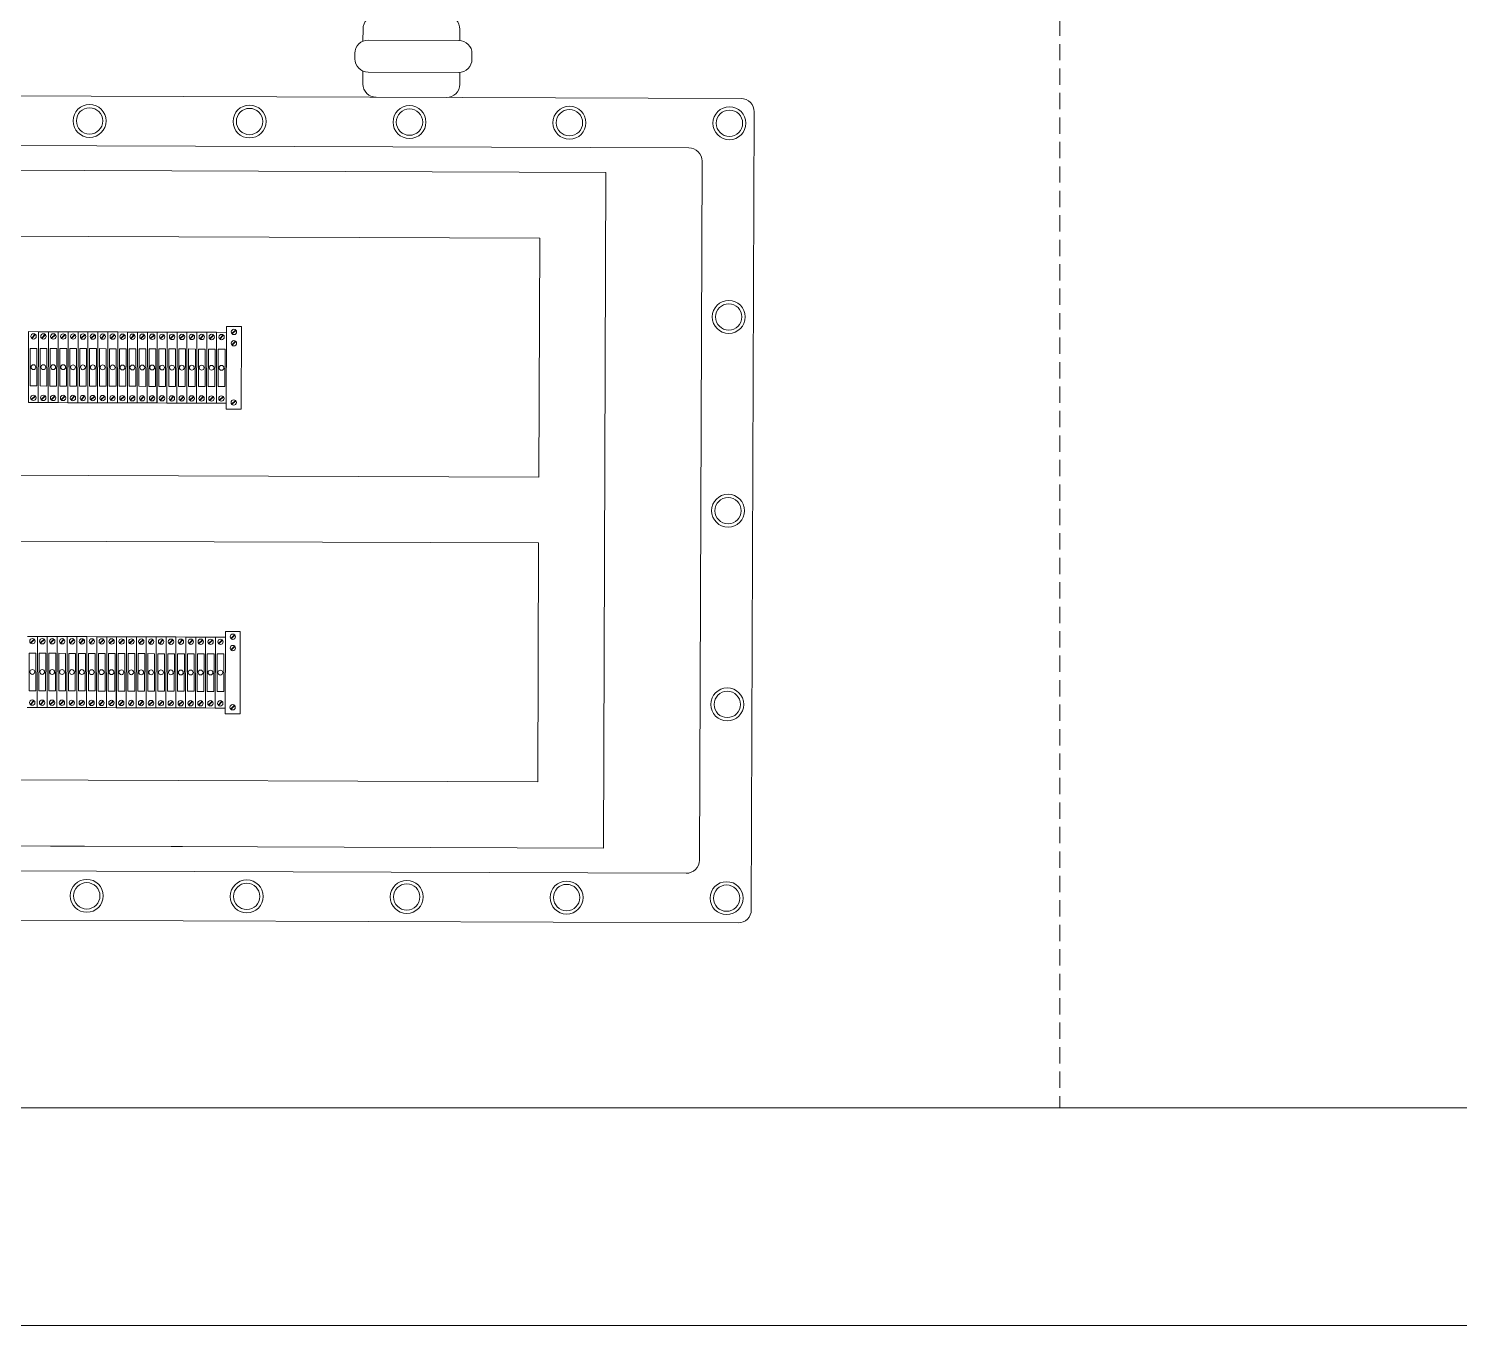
# Model space of a CAD drawing. Header units: millimetres. Extents: x 32721 to 103787, y 57624 to 127312.
# Drawn here: x 43329.8 to 43768.3, y 64730.5 to 65128 of the extents above; entities that cross this region are included whole.
import ezdxf

# ---------------------------------------------------------------- set-up
doc = ezdxf.new("R2010")
doc.units = ezdxf.units.MM
doc.header["$LTSCALE"] = 10
doc.linetypes.add('DASHED', pattern=[0.75, 0.5, -0.25])
for name, color, linetype, lineweight in [('1轮廓实线层', 7, 'Continuous', 18), ('2细线层', 4, 'Continuous', 18), ('图框层', 7, 'Continuous', 18)]:
    doc.layers.add(name, color=color, linetype=linetype, lineweight=lineweight)

msp = doc.modelspace()

# ---------------------------------------------------------------- linework, layer by layer
at = {"layer": '1轮廓实线层'}
for p, q in [((43255.45, 65107.65), (43548.13, 65106.59)), ((42862.99, 65093.91), (43532.15, 65091.49)), ((42888.37, 65086.17), (43506.71, 65083.94)), ((43505.96, 64876.84), (43506.71, 65083.94)), ((42908.51, 65065.88), (43486.42, 65063.8)), ((43486.15, 64990.57), (43486.42, 65063.8)), ((43486.15, 64990.57), (42908.25, 64992.66)), ((43486.08, 64970.36), (42908.18, 64972.44)), ((43485.82, 64897.13), (43486.08, 64970.36)), ((43485.82, 64897.13), (42907.91, 64899.22)), ((43505.96, 64876.84), (42887.62, 64879.07)), ((43336.5, 64877.45), (43376.93, 64877.31)), ((42862.18, 64871.53), (43531.34, 64869.11)), ((42847.73, 64856.42), (43547.22, 64853.89))]:
    msp.add_line(p, q, dxfattribs=at)
at = {"layer": '1轮廓实线层', "lineweight": 13}
for p, q in [((43329.7, 65013.41), (43329.78, 65035.14)), ((43329.78, 65035.14), (43332.82, 65035.13)), ((43330.66, 65033.17), (43331.83, 65034.33)), ((43332.82, 65035.13), (43332.74, 65013.4)), ((43332.74, 65013.4), (43332.82, 65035.13)), ((43332.82, 65035.13), (43335.85, 65035.12)), ((43333.69, 65033.16), (43334.86, 65034.32)), ((43335.85, 65035.12), (43335.77, 65013.39)), ((43335.77, 65013.39), (43335.85, 65035.12)), ((43335.85, 65035.12), (43338.88, 65035.11)), ((43336.73, 65033.15), (43337.89, 65034.3)), ((43338.88, 65035.11), (43338.8, 65013.38)), ((43338.8, 65013.38), (43338.88, 65035.11)), ((43338.88, 65035.11), (43341.92, 65035.1)), ((43339.76, 65033.14), (43340.93, 65034.29)), ((43341.92, 65035.1), (43341.84, 65013.37)), ((43341.84, 65013.37), (43341.92, 65035.1)), ((43341.92, 65035.1), (43344.95, 65035.09)), ((43342.79, 65033.13), (43343.96, 65034.28)), ((43344.95, 65035.09), (43344.87, 65013.36)), ((43344.87, 65013.36), (43344.95, 65035.09)), ((43344.95, 65035.09), (43347.98, 65035.08)), ((43345.83, 65033.11), (43346.99, 65034.27)), ((43347.98, 65035.08), (43347.9, 65013.35)), ((43347.9, 65013.35), (43347.98, 65035.08)), ((43347.98, 65035.08), (43351.01, 65035.07)), ((43348.86, 65033.1), (43350.03, 65034.26)), ((43351.01, 65035.07), (43350.94, 65013.33)), ((43350.94, 65013.33), (43351.02, 65035.07)), ((43351.02, 65035.07), (43354.05, 65035.06)), ((43351.89, 65033.09), (43353.06, 65034.25)), ((43354.05, 65035.06), (43353.97, 65013.32)), ((43353.97, 65013.32), (43354.05, 65035.06)), ((43354.05, 65035.06), (43357.08, 65035.05)), ((43357.08, 65035.05), (43357, 65013.31)), ((43357, 65013.31), (43357.08, 65035.05)), ((43357.08, 65035.05), (43360.11, 65035.03)), ((43360.11, 65035.03), (43360.04, 65013.3)), ((43360.04, 65013.3), (43360.11, 65035.03)), ((43360.11, 65035.03), (43363.15, 65035.02)), ((43363.15, 65035.02), (43363.07, 65013.29)), ((43363.07, 65013.29), (43363.15, 65035.02)), ((43363.15, 65035.02), (43366.18, 65035.01)), ((43366.18, 65035.01), (43366.1, 65013.28)), ((43366.1, 65013.28), (43366.18, 65035.01)), ((43366.18, 65035.01), (43369.21, 65035)), ((43369.21, 65035), (43369.13, 65013.27)), ((43369.14, 65013.27), (43369.21, 65035)), ((43369.21, 65035), (43372.25, 65034.99)), ((43372.25, 65034.99), (43372.17, 65013.26)), ((43372.17, 65013.26), (43372.25, 65034.99)), ((43372.25, 65034.99), (43375.28, 65034.98)), ((43375.28, 65034.98), (43375.2, 65013.25)), ((43375.2, 65013.25), (43375.28, 65034.98)), ((43375.28, 65034.98), (43378.31, 65034.97)), ((43378.31, 65034.97), (43378.23, 65013.24)), ((43378.23, 65013.24), (43378.31, 65034.97)), ((43378.31, 65034.97), (43381.35, 65034.96)), ((43381.35, 65034.96), (43381.27, 65013.23)), ((43381.27, 65013.23), (43381.35, 65034.96)), ((43381.35, 65034.96), (43384.38, 65034.95)), ((43384.38, 65034.95), (43384.3, 65013.21)), ((43384.3, 65013.21), (43384.38, 65034.95)), ((43384.38, 65034.95), (43387.41, 65034.94)), ((43387.41, 65034.94), (43387.33, 65013.2)), ((43387.33, 65013.2), (43387.41, 65034.94)), ((43387.41, 65034.94), (43390.45, 65034.92)), ((43390.36, 65011.42), (43390.45, 65036.69)), ((43390.45, 65034.92), (43390.37, 65013.19)), ((43390.37, 65013.19), (43390.45, 65034.92)), ((43390.45, 65036.69), (43395, 65036.68)), ((43392.09, 65034.53), (43393.25, 65035.69)), ((43392.19, 65034.43), (43393.35, 65035.59)), ((43395, 65036.68), (43394.91, 65011.41)), ((43330.76, 65033.07), (43331.93, 65034.22)), ((43333.8, 65033.06), (43334.96, 65034.21)), ((43336.83, 65033.04), (43337.99, 65034.2)), ((43339.86, 65033.03), (43341.03, 65034.19)), ((43342.89, 65033.02), (43344.06, 65034.18)), ((43345.93, 65033.01), (43347.09, 65034.17)), ((43348.96, 65033), (43350.13, 65034.16)), ((43351.99, 65032.99), (43353.16, 65034.15)), ((43354.93, 65033.08), (43356.09, 65034.24)), ((43355.03, 65032.98), (43356.19, 65034.14)), ((43357.96, 65033.07), (43359.12, 65034.23)), ((43358.06, 65032.97), (43359.23, 65034.13)), ((43360.99, 65033.06), (43362.16, 65034.22)), ((43361.09, 65032.96), (43362.26, 65034.11)), ((43364.03, 65033.05), (43365.19, 65034.21)), ((43364.13, 65032.95), (43365.29, 65034.1)), ((43367.06, 65033.04), (43368.22, 65034.19)), ((43367.16, 65032.94), (43368.33, 65034.09)), ((43370.09, 65033.03), (43371.26, 65034.18)), ((43370.19, 65032.92), (43371.36, 65034.08)), ((43373.12, 65033.02), (43374.29, 65034.17)), ((43373.23, 65032.91), (43374.39, 65034.07)), ((43376.16, 65033), (43377.32, 65034.16)), ((43376.26, 65032.9), (43377.43, 65034.06)), ((43379.19, 65032.99), (43380.36, 65034.15)), ((43379.29, 65032.89), (43380.46, 65034.05)), ((43382.22, 65032.98), (43383.39, 65034.14)), ((43382.33, 65032.88), (43383.49, 65034.04)), ((43385.26, 65032.97), (43386.42, 65034.13)), ((43385.36, 65032.87), (43386.52, 65034.03)), ((43388.29, 65032.96), (43389.46, 65034.12)), ((43388.39, 65032.86), (43389.56, 65034.02)), ((43392.07, 65031.06), (43393.24, 65032.21)), ((43392.18, 65030.95), (43393.34, 65032.11)), ((43332.74, 65013.4), (43329.7, 65013.41)), ((43330.59, 65014.32), (43331.76, 65015.48)), ((43330.69, 65014.22), (43331.86, 65015.37)), ((43335.77, 65013.39), (43332.74, 65013.4)), ((43333.63, 65014.31), (43334.79, 65015.47)), ((43333.73, 65014.21), (43334.89, 65015.36)), ((43338.8, 65013.38), (43335.77, 65013.39)), ((43336.66, 65014.3), (43337.82, 65015.46)), ((43336.76, 65014.2), (43337.93, 65015.35)), ((43341.84, 65013.37), (43338.8, 65013.38)), ((43339.69, 65014.29), (43340.86, 65015.44)), ((43339.79, 65014.18), (43340.96, 65015.34)), ((43344.87, 65013.36), (43341.84, 65013.37)), ((43342.73, 65014.28), (43343.89, 65015.43)), ((43342.83, 65014.17), (43343.99, 65015.33)), ((43347.9, 65013.35), (43344.87, 65013.36)), ((43345.76, 65014.26), (43346.92, 65015.42)), ((43345.86, 65014.16), (43347.03, 65015.32)), ((43350.94, 65013.33), (43347.9, 65013.35)), ((43348.79, 65014.25), (43349.96, 65015.41)), ((43348.89, 65014.15), (43350.06, 65015.31)), ((43353.97, 65013.32), (43350.94, 65013.33)), ((43351.82, 65014.24), (43352.99, 65015.4)), ((43351.93, 65014.14), (43353.09, 65015.3)), ((43357, 65013.31), (43353.97, 65013.32)), ((43354.86, 65014.23), (43356.02, 65015.39)), ((43354.96, 65014.13), (43356.13, 65015.29)), ((43360.04, 65013.3), (43357, 65013.31)), ((43357.89, 65014.22), (43359.06, 65015.38)), ((43357.99, 65014.12), (43359.16, 65015.28)), ((43363.07, 65013.29), (43360.04, 65013.3)), ((43360.92, 65014.21), (43362.09, 65015.37)), ((43361.03, 65014.11), (43362.19, 65015.27)), ((43366.1, 65013.28), (43363.07, 65013.29)), ((43363.96, 65014.2), (43365.12, 65015.36)), ((43364.06, 65014.1), (43365.22, 65015.25)), ((43369.13, 65013.27), (43366.1, 65013.28)), ((43366.99, 65014.19), (43368.16, 65015.35)), ((43367.09, 65014.09), (43368.26, 65015.24)), ((43372.17, 65013.26), (43369.14, 65013.27)), ((43370.02, 65014.18), (43371.19, 65015.33)), ((43370.12, 65014.08), (43371.29, 65015.23)), ((43375.2, 65013.25), (43372.17, 65013.26)), ((43373.06, 65014.17), (43374.22, 65015.32)), ((43373.16, 65014.06), (43374.32, 65015.22)), ((43378.23, 65013.24), (43375.2, 65013.25)), ((43376.09, 65014.16), (43377.26, 65015.31)), ((43376.19, 65014.05), (43377.36, 65015.21)), ((43381.27, 65013.23), (43378.23, 65013.24)), ((43379.12, 65014.14), (43380.29, 65015.3)), ((43379.22, 65014.04), (43380.39, 65015.2)), ((43384.3, 65013.21), (43381.27, 65013.23)), ((43382.16, 65014.13), (43383.32, 65015.29)), ((43382.26, 65014.03), (43383.42, 65015.19)), ((43387.33, 65013.2), (43384.3, 65013.21)), ((43385.19, 65014.12), (43386.35, 65015.28)), ((43385.29, 65014.02), (43386.46, 65015.18)), ((43390.37, 65013.19), (43387.33, 65013.2)), ((43388.22, 65014.11), (43389.39, 65015.27)), ((43388.32, 65014.01), (43389.49, 65015.17)), ((43392.01, 65012.89), (43393.17, 65014.05)), ((43392.11, 65012.79), (43393.28, 65013.94)), ((43394.91, 65011.41), (43390.36, 65011.42)), ((43390.02, 64917.98), (43390.11, 64943.25)), ((43390.11, 64943.25), (43394.66, 64943.24)), ((43391.75, 64941.09), (43392.92, 64942.25)), ((43394.66, 64943.24), (43394.57, 64917.97)), ((43329.45, 64941.7), (43332.48, 64941.69)), ((43330.32, 64939.73), (43331.49, 64940.88)), ((43330.43, 64939.63), (43331.59, 64940.78)), ((43332.48, 64941.69), (43332.4, 64919.96)), ((43332.4, 64919.96), (43332.48, 64941.69)), ((43332.48, 64941.69), (43335.51, 64941.68)), ((43333.36, 64939.72), (43334.52, 64940.87)), ((43333.46, 64939.61), (43334.62, 64940.77)), ((43335.51, 64941.68), (43335.43, 64919.95)), ((43335.43, 64919.95), (43335.51, 64941.68)), ((43335.51, 64941.68), (43338.54, 64941.67)), ((43336.39, 64939.71), (43337.56, 64940.86)), ((43336.49, 64939.6), (43337.66, 64940.76)), ((43338.54, 64941.67), (43338.47, 64919.94)), ((43338.47, 64919.94), (43338.55, 64941.67)), ((43338.55, 64941.67), (43341.58, 64941.66)), ((43339.42, 64939.69), (43340.59, 64940.85)), ((43339.52, 64939.59), (43340.69, 64940.75)), ((43341.58, 64941.66), (43341.5, 64919.93)), ((43341.5, 64919.93), (43341.58, 64941.66)), ((43341.58, 64941.66), (43344.61, 64941.65)), ((43342.46, 64939.68), (43343.62, 64940.84)), ((43342.56, 64939.58), (43343.72, 64940.74)), ((43344.61, 64941.65), (43344.53, 64919.92)), ((43344.53, 64919.92), (43344.61, 64941.65)), ((43344.61, 64941.65), (43347.64, 64941.64)), ((43345.49, 64939.67), (43346.65, 64940.83)), ((43345.59, 64939.57), (43346.76, 64940.73)), ((43347.64, 64941.64), (43347.57, 64919.9)), ((43347.57, 64919.9), (43347.64, 64941.64)), ((43347.64, 64941.64), (43350.68, 64941.63)), ((43348.52, 64939.66), (43349.69, 64940.82)), ((43348.62, 64939.56), (43349.79, 64940.72)), ((43350.68, 64941.63), (43350.6, 64919.89)), ((43350.6, 64919.89), (43350.68, 64941.63)), ((43350.68, 64941.63), (43353.71, 64941.61)), ((43351.56, 64939.65), (43352.72, 64940.81)), ((43351.66, 64939.55), (43352.82, 64940.71)), ((43353.71, 64941.61), (43353.63, 64919.88)), ((43353.63, 64919.88), (43353.71, 64941.61)), ((43353.71, 64941.61), (43356.74, 64941.6)), ((43354.59, 64939.64), (43355.75, 64940.8)), ((43354.69, 64939.54), (43355.86, 64940.7)), ((43356.74, 64941.6), (43356.66, 64919.87)), ((43356.67, 64919.87), (43356.74, 64941.6)), ((43356.74, 64941.6), (43359.78, 64941.59)), ((43357.62, 64939.63), (43358.79, 64940.79)), ((43357.72, 64939.53), (43358.89, 64940.68)), ((43359.78, 64941.59), (43359.7, 64919.86)), ((43359.7, 64919.86), (43359.78, 64941.59)), ((43359.78, 64941.59), (43362.81, 64941.58)), ((43360.65, 64939.62), (43361.82, 64940.78)), ((43360.76, 64939.52), (43361.92, 64940.67)), ((43362.81, 64941.58), (43362.73, 64919.85)), ((43362.73, 64919.85), (43362.81, 64941.58)), ((43362.81, 64941.58), (43365.84, 64941.57)), ((43363.69, 64939.61), (43364.85, 64940.76)), ((43363.79, 64939.5), (43364.96, 64940.66)), ((43365.84, 64941.57), (43365.76, 64919.84)), ((43365.77, 64919.84), (43365.84, 64941.57)), ((43365.84, 64941.57), (43368.88, 64941.56)), ((43366.72, 64939.6), (43367.89, 64940.75)), ((43366.82, 64939.49), (43367.99, 64940.65)), ((43368.88, 64941.56), (43368.8, 64919.83)), ((43368.8, 64919.83), (43368.88, 64941.56)), ((43368.88, 64941.56), (43371.91, 64941.55)), ((43369.75, 64939.59), (43370.92, 64940.74)), ((43369.86, 64939.48), (43371.02, 64940.64)), ((43371.91, 64941.55), (43371.83, 64919.82)), ((43371.83, 64919.82), (43371.91, 64941.55)), ((43371.91, 64941.55), (43374.94, 64941.54)), ((43372.79, 64939.57), (43373.95, 64940.73)), ((43372.89, 64939.47), (43374.05, 64940.63)), ((43374.94, 64941.54), (43374.86, 64919.81)), ((43374.86, 64919.81), (43374.94, 64941.54)), ((43374.94, 64941.54), (43377.98, 64941.53)), ((43375.82, 64939.56), (43376.99, 64940.72)), ((43375.92, 64939.46), (43377.09, 64940.62)), ((43377.98, 64941.53), (43377.9, 64919.79)), ((43377.9, 64919.79), (43377.98, 64941.53)), ((43377.98, 64941.53), (43381.01, 64941.52)), ((43378.85, 64939.55), (43380.02, 64940.71)), ((43378.96, 64939.45), (43380.12, 64940.61)), ((43381.01, 64941.52), (43380.93, 64919.78)), ((43380.93, 64919.78), (43381.01, 64941.52)), ((43381.01, 64941.52), (43384.04, 64941.51)), ((43381.89, 64939.54), (43383.05, 64940.7)), ((43381.99, 64939.44), (43383.15, 64940.6)), ((43384.04, 64941.51), (43383.96, 64919.77)), ((43383.96, 64919.77), (43384.04, 64941.51)), ((43384.04, 64941.51), (43387.07, 64941.49)), ((43384.92, 64939.53), (43386.09, 64940.69)), ((43385.02, 64939.43), (43386.19, 64940.59)), ((43387.07, 64941.49), (43387, 64919.76)), ((43387, 64919.76), (43387.08, 64941.49)), ((43387.08, 64941.49), (43390.11, 64941.48)), ((43387.95, 64939.52), (43389.12, 64940.68)), ((43388.05, 64939.42), (43389.22, 64940.57)), ((43390.11, 64941.48), (43390.03, 64919.75)), ((43390.03, 64919.75), (43390.11, 64941.48)), ((43391.74, 64937.62), (43392.9, 64938.77)), ((43391.84, 64937.51), (43393, 64938.67)), ((43391.85, 64940.99), (43393.02, 64942.14)), ((43330.26, 64920.88), (43331.42, 64922.04)), ((43330.36, 64920.78), (43331.52, 64921.93)), ((43333.29, 64920.87), (43334.45, 64922.02)), ((43333.39, 64920.77), (43334.56, 64921.92)), ((43336.32, 64920.86), (43337.49, 64922.01)), ((43336.42, 64920.75), (43337.59, 64921.91)), ((43339.35, 64920.85), (43340.52, 64922)), ((43339.46, 64920.74), (43340.62, 64921.9)), ((43342.39, 64920.83), (43343.55, 64921.99)), ((43342.49, 64920.73), (43343.66, 64921.89)), ((43345.42, 64920.82), (43346.59, 64921.98)), ((43345.52, 64920.72), (43346.69, 64921.88)), ((43348.45, 64920.81), (43349.62, 64921.97)), ((43348.56, 64920.71), (43349.72, 64921.87)), ((43351.49, 64920.8), (43352.65, 64921.96)), ((43351.59, 64920.7), (43352.75, 64921.86)), ((43354.52, 64920.79), (43355.69, 64921.95)), ((43354.62, 64920.69), (43355.79, 64921.85)), ((43357.55, 64920.78), (43358.72, 64921.94)), ((43357.66, 64920.68), (43358.82, 64921.83)), ((43360.59, 64920.77), (43361.75, 64921.93)), ((43360.69, 64920.67), (43361.85, 64921.82)), ((43363.62, 64920.76), (43364.79, 64921.92)), ((43363.72, 64920.66), (43364.89, 64921.81)), ((43366.65, 64920.75), (43367.82, 64921.9)), ((43366.75, 64920.64), (43367.92, 64921.8)), ((43369.69, 64920.74), (43370.85, 64921.89)), ((43369.79, 64920.63), (43370.95, 64921.79)), ((43372.72, 64920.73), (43373.89, 64921.88)), ((43372.82, 64920.62), (43373.99, 64921.78)), ((43375.75, 64920.71), (43376.92, 64921.87)), ((43375.85, 64920.61), (43377.02, 64921.77)), ((43378.79, 64920.7), (43379.95, 64921.86)), ((43378.89, 64920.6), (43380.05, 64921.76)), ((43381.82, 64920.69), (43382.98, 64921.85)), ((43381.92, 64920.59), (43383.09, 64921.75)), ((43384.85, 64920.68), (43386.02, 64921.84)), ((43384.95, 64920.58), (43386.12, 64921.74)), ((43387.88, 64920.67), (43389.05, 64921.83)), ((43387.99, 64920.57), (43389.15, 64921.73)), ((43391.67, 64919.45), (43392.84, 64920.61)), ((43391.77, 64919.35), (43392.94, 64920.5)), ((43332.4, 64919.96), (43329.37, 64919.97)), ((43335.43, 64919.95), (43332.4, 64919.96)), ((43338.47, 64919.94), (43335.43, 64919.95)), ((43341.5, 64919.93), (43338.47, 64919.94)), ((43344.53, 64919.92), (43341.5, 64919.93)), ((43347.57, 64919.9), (43344.53, 64919.92)), ((43350.6, 64919.89), (43347.57, 64919.9)), ((43353.63, 64919.88), (43350.6, 64919.89)), ((43356.66, 64919.87), (43353.63, 64919.88)), ((43359.7, 64919.86), (43356.67, 64919.87)), ((43362.73, 64919.85), (43359.7, 64919.86)), ((43365.76, 64919.84), (43362.73, 64919.85)), ((43368.8, 64919.83), (43365.77, 64919.84)), ((43371.83, 64919.82), (43368.8, 64919.83)), ((43374.86, 64919.81), (43371.83, 64919.82)), ((43377.9, 64919.79), (43374.86, 64919.81)), ((43380.93, 64919.78), (43377.9, 64919.79)), ((43383.96, 64919.77), (43380.93, 64919.78)), ((43387, 64919.76), (43383.96, 64919.77)), ((43390.03, 64919.75), (43387, 64919.76)), ((43394.57, 64917.97), (43390.02, 64917.98))]:
    msp.add_line(p, q, dxfattribs=at)
at = {"layer": '1轮廓实线层', "linetype": 'DASHED'}
msp.add_lwpolyline([(42709.92, 65663.32), (43645.86, 65663.32), (43645.86, 64797.17), (42709.92, 64797.17)], close=True, dxfattribs=at)
at = {"layer": '1轮廓实线层'}
for points in [[(43461.95, 65124.4), (43461.96, 65127.84, 0.414214), (43457.93, 65131.9), (43436.34, 65131.97, 0.414214), (43432.28, 65127.94), (43432.26, 65124.2)], [(43432.23, 65115.05), (43432.22, 65111.06, 0.414214), (43436.25, 65107), (43457.84, 65106.92, 0.414214), (43461.9, 65110.95), (43461.92, 65114.64)], [(43548.13, 65106.59, -0.414214), (43552.16, 65102.54), (43551.28, 64857.92, -0.414214), (43547.22, 64853.89)], [(43532.15, 65091.49, -0.414214), (43536.18, 65087.43), (43535.4, 64873.14, -0.414214), (43531.34, 64869.11)]]:
    msp.add_lwpolyline(points, format="xyb", dxfattribs=at)
msp.add_lwpolyline([(43465.67, 65120.35, 0.414214), (43461.64, 65124.41), (43433.84, 65124.51, 0.414214), (43429.78, 65120.48), (43429.78, 65118.79, 0.414214), (43433.8, 65114.73), (43461.61, 65114.63, 0.414214), (43465.66, 65118.66)], format="xyb", close=True, dxfattribs=at)
at = {"layer": '1轮廓实线层', "lineweight": 13}
for points in [[(43330.29, 65030), (43332.35, 65029.99), (43332.31, 65018.49), (43330.25, 65018.5)], [(43333.32, 65029.99), (43335.38, 65029.98), (43335.34, 65018.48), (43333.28, 65018.49)], [(43336.35, 65029.98), (43338.42, 65029.97), (43338.37, 65018.47), (43336.31, 65018.48)], [(43339.39, 65029.97), (43341.45, 65029.96), (43341.41, 65018.46), (43339.35, 65018.47)], [(43342.42, 65029.96), (43344.48, 65029.95), (43344.44, 65018.45), (43342.38, 65018.46)], [(43345.45, 65029.95), (43347.52, 65029.94), (43347.47, 65018.44), (43345.41, 65018.45)], [(43348.49, 65029.94), (43350.55, 65029.93), (43350.51, 65018.43), (43348.44, 65018.43)], [(43351.52, 65029.93), (43353.58, 65029.92), (43353.54, 65018.42), (43351.48, 65018.42)], [(43354.55, 65029.91), (43356.61, 65029.91), (43356.57, 65018.41), (43354.51, 65018.41)], [(43357.59, 65029.9), (43359.65, 65029.9), (43359.61, 65018.39), (43357.54, 65018.4)], [(43360.62, 65029.89), (43362.68, 65029.89), (43362.64, 65018.38), (43360.58, 65018.39)], [(43363.65, 65029.88), (43365.71, 65029.87), (43365.67, 65018.37), (43363.61, 65018.38)], [(43366.69, 65029.87), (43368.75, 65029.86), (43368.71, 65018.36), (43366.64, 65018.37)], [(43369.72, 65029.86), (43371.78, 65029.85), (43371.74, 65018.35), (43369.68, 65018.36)], [(43372.75, 65029.85), (43374.81, 65029.84), (43374.77, 65018.34), (43372.71, 65018.35)], [(43375.78, 65029.84), (43377.85, 65029.83), (43377.81, 65018.33), (43375.74, 65018.34)], [(43378.82, 65029.83), (43380.88, 65029.82), (43380.84, 65018.32), (43378.78, 65018.33)], [(43381.85, 65029.82), (43383.91, 65029.81), (43383.87, 65018.31), (43381.81, 65018.31)], [(43384.88, 65029.8), (43386.95, 65029.8), (43386.9, 65018.3), (43384.84, 65018.3)], [(43387.92, 65029.79), (43389.98, 65029.79), (43389.94, 65018.28), (43387.88, 65018.29)], [(43329.95, 64936.56), (43332.01, 64936.55), (43331.97, 64925.05), (43329.91, 64925.06)], [(43332.98, 64936.55), (43335.05, 64936.54), (43335, 64925.04), (43332.94, 64925.05)], [(43336.02, 64936.54), (43338.08, 64936.53), (43338.04, 64925.03), (43335.98, 64925.04)], [(43339.05, 64936.53), (43341.11, 64936.52), (43341.07, 64925.02), (43339.01, 64925.03)], [(43342.08, 64936.52), (43344.15, 64936.51), (43344.1, 64925.01), (43342.04, 64925.02)], [(43345.12, 64936.51), (43347.18, 64936.5), (43347.14, 64925), (43345.07, 64925)], [(43348.15, 64936.5), (43350.21, 64936.49), (43350.17, 64924.99), (43348.11, 64924.99)], [(43351.18, 64936.48), (43353.24, 64936.48), (43353.2, 64924.97), (43351.14, 64924.98)], [(43354.22, 64936.47), (43356.28, 64936.47), (43356.24, 64924.96), (43354.17, 64924.97)], [(43357.25, 64936.46), (43359.31, 64936.45), (43359.27, 64924.95), (43357.21, 64924.96)], [(43360.28, 64936.45), (43362.34, 64936.44), (43362.3, 64924.94), (43360.24, 64924.95)], [(43363.31, 64936.44), (43365.38, 64936.43), (43365.34, 64924.93), (43363.27, 64924.94)], [(43366.35, 64936.43), (43368.41, 64936.42), (43368.37, 64924.92), (43366.31, 64924.93)], [(43369.38, 64936.42), (43371.44, 64936.41), (43371.4, 64924.91), (43369.34, 64924.92)], [(43372.41, 64936.41), (43374.48, 64936.4), (43374.43, 64924.9), (43372.37, 64924.91)], [(43375.45, 64936.4), (43377.51, 64936.39), (43377.47, 64924.89), (43375.41, 64924.89)], [(43378.48, 64936.39), (43380.54, 64936.38), (43380.5, 64924.88), (43378.44, 64924.88)], [(43381.51, 64936.37), (43383.58, 64936.37), (43383.53, 64924.87), (43381.47, 64924.87)], [(43384.55, 64936.36), (43386.61, 64936.36), (43386.57, 64924.85), (43384.51, 64924.86)], [(43387.58, 64936.35), (43389.64, 64936.35), (43389.6, 64924.84), (43387.54, 64924.85)]]:
    msp.add_lwpolyline(points, close=True, dxfattribs=at)
at = {"layer": '1轮廓实线层'}
for centre, radius in [((43348.47, 65099.73), 5.05), ((43397.49, 65099.56), 5.05), ((43446.52, 65099.38), 5.05), ((43348.47, 65099.73), 4.04), ((43397.49, 65099.56), 4.04), ((43446.52, 65099.38), 4.04), ((43495.54, 65099.2), 5.05), ((43495.54, 65099.2), 4.04), ((43544.57, 65099.03), 5.05), ((43544.57, 65099.03), 4.04), ((43544.35, 65039.64), 5.05), ((43544.35, 65039.64), 4.04), ((43544.14, 64980.26), 5.05), ((43544.14, 64980.26), 4.04), ((43543.92, 64920.87), 5.05), ((43543.92, 64920.87), 4.04), ((43347.61, 64862.19), 5.05), ((43347.61, 64862.19), 4.04), ((43396.63, 64862.02), 5.05), ((43396.63, 64862.02), 4.04), ((43445.66, 64861.84), 5.05), ((43445.66, 64861.84), 4.04), ((43494.68, 64861.66), 5.05), ((43494.68, 64861.66), 4.04), ((43543.71, 64861.48), 5.05), ((43543.71, 64861.48), 4.04)]:
    msp.add_circle(centre, radius, dxfattribs=at)
at = {"layer": '1轮廓实线层', "lineweight": 13}
for centre, radius in [((43331.29, 65033.7), 0.821), ((43334.33, 65033.69), 0.821), ((43337.36, 65033.67), 0.821), ((43340.39, 65033.66), 0.821), ((43343.43, 65033.65), 0.821), ((43346.46, 65033.64), 0.821), ((43349.49, 65033.63), 0.821), ((43352.53, 65033.62), 0.821), ((43355.56, 65033.61), 0.821), ((43358.59, 65033.6), 0.821), ((43361.63, 65033.59), 0.821), ((43364.66, 65033.58), 0.821), ((43367.69, 65033.57), 0.821), ((43370.72, 65033.55), 0.821), ((43373.76, 65033.54), 0.821), ((43376.79, 65033.53), 0.821), ((43379.82, 65033.52), 0.821), ((43382.86, 65033.51), 0.821), ((43385.89, 65033.5), 0.821), ((43388.92, 65033.49), 0.821), ((43392.72, 65035.06), 0.821), ((43392.71, 65031.58), 0.821), ((43331.26, 65024.27), 0.742), ((43334.29, 65024.26), 0.742), ((43337.33, 65024.25), 0.742), ((43340.36, 65024.24), 0.742), ((43343.39, 65024.23), 0.742), ((43346.43, 65024.22), 0.742), ((43349.46, 65024.21), 0.742), ((43352.49, 65024.2), 0.742), ((43355.53, 65024.18), 0.742), ((43358.56, 65024.17), 0.742), ((43361.59, 65024.16), 0.742), ((43364.62, 65024.15), 0.742), ((43367.66, 65024.14), 0.742), ((43370.69, 65024.13), 0.742), ((43373.72, 65024.12), 0.742), ((43376.76, 65024.11), 0.742), ((43379.79, 65024.1), 0.742), ((43382.82, 65024.09), 0.742), ((43385.86, 65024.07), 0.742), ((43388.89, 65024.06), 0.742), ((43331.23, 65014.85), 0.821), ((43334.26, 65014.84), 0.821), ((43337.29, 65014.83), 0.821), ((43340.33, 65014.81), 0.821), ((43343.36, 65014.8), 0.821), ((43346.39, 65014.79), 0.821), ((43349.43, 65014.78), 0.821), ((43352.46, 65014.77), 0.821), ((43355.49, 65014.76), 0.821), ((43358.52, 65014.75), 0.821), ((43361.56, 65014.74), 0.821), ((43364.59, 65014.73), 0.821), ((43367.62, 65014.72), 0.821), ((43370.66, 65014.71), 0.821), ((43373.69, 65014.69), 0.821), ((43376.72, 65014.68), 0.821), ((43379.76, 65014.67), 0.821), ((43382.79, 65014.66), 0.821), ((43385.82, 65014.65), 0.821), ((43388.86, 65014.64), 0.821), ((43392.64, 65013.42), 0.821), ((43392.38, 64941.62), 0.821), ((43330.96, 64940.26), 0.821), ((43333.99, 64940.24), 0.821), ((43337.02, 64940.23), 0.821), ((43340.06, 64940.22), 0.821), ((43343.09, 64940.21), 0.821), ((43346.12, 64940.2), 0.821), ((43349.16, 64940.19), 0.821), ((43352.19, 64940.18), 0.821), ((43355.22, 64940.17), 0.821), ((43358.26, 64940.16), 0.821), ((43361.29, 64940.15), 0.821), ((43364.32, 64940.13), 0.821), ((43367.35, 64940.12), 0.821), ((43370.39, 64940.11), 0.821), ((43373.42, 64940.1), 0.821), ((43376.45, 64940.09), 0.821), ((43379.49, 64940.08), 0.821), ((43382.52, 64940.07), 0.821), ((43385.55, 64940.06), 0.821), ((43388.59, 64940.05), 0.821), ((43392.37, 64938.14), 0.821), ((43330.92, 64930.83), 0.742), ((43333.96, 64930.82), 0.742), ((43336.99, 64930.81), 0.742), ((43340.02, 64930.8), 0.742), ((43343.06, 64930.79), 0.742), ((43346.09, 64930.78), 0.742), ((43349.12, 64930.77), 0.742), ((43352.15, 64930.75), 0.742), ((43355.19, 64930.74), 0.742), ((43358.22, 64930.73), 0.742), ((43361.25, 64930.72), 0.742), ((43364.29, 64930.71), 0.742), ((43367.32, 64930.7), 0.742), ((43370.35, 64930.69), 0.742), ((43373.39, 64930.68), 0.742), ((43376.42, 64930.67), 0.742), ((43379.45, 64930.66), 0.742), ((43382.49, 64930.64), 0.742), ((43385.52, 64930.63), 0.742), ((43388.55, 64930.62), 0.742), ((43330.89, 64921.41), 0.821), ((43333.92, 64921.4), 0.821), ((43336.96, 64921.38), 0.821), ((43339.99, 64921.37), 0.821), ((43343.02, 64921.36), 0.821), ((43346.05, 64921.35), 0.821), ((43349.09, 64921.34), 0.821), ((43352.12, 64921.33), 0.821), ((43355.15, 64921.32), 0.821), ((43358.19, 64921.31), 0.821), ((43361.22, 64921.3), 0.821), ((43364.25, 64921.29), 0.821), ((43367.29, 64921.27), 0.821), ((43370.32, 64921.26), 0.821), ((43373.35, 64921.25), 0.821), ((43376.39, 64921.24), 0.821), ((43379.42, 64921.23), 0.821), ((43382.45, 64921.22), 0.821), ((43385.49, 64921.21), 0.821), ((43388.52, 64921.2), 0.821), ((43392.31, 64919.98), 0.821)]:
    msp.add_circle(centre, radius, dxfattribs=at)
at = {"layer": '2细线层'}
msp.add_line((46503.25, 64730.5), (42543.25, 64730.5), dxfattribs=at)
at = {"layer": '图框层'}
msp.add_line((42709.92, 64797.17), (46436.59, 64797.17), dxfattribs=at)

doc.saveas('drawing.dxf')
